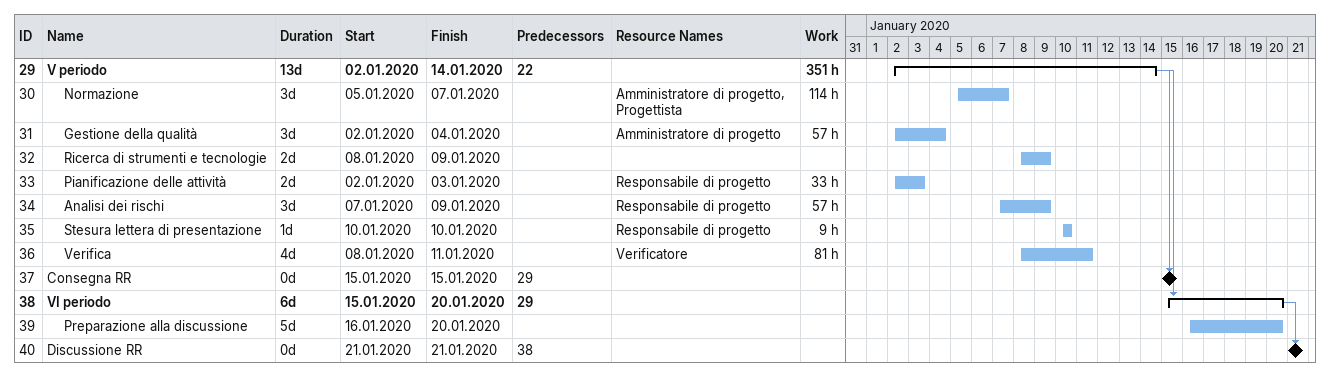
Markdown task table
| ID | Level | Task | Duration | Start | Finish | Predecessors | Resources | Work (h) |
|---|---|---|---|---|---|---|---|---|
| 29 | 1 | **V periodo** | 13d | 2020-01-02 | 2020-01-14 | 22 |  | 351 |
| 30 | 2 | Normazione | 3d | 2020-01-05 | 2020-01-07 |  | Amministratore di progetto, Progettista | 114 |
| 31 | 2 | Gestione della qualità | 3d | 2020-01-02 | 2020-01-04 |  | Amministratore di progetto | 57 |
| 32 | 2 | Ricerca di strumenti e tecnologie | 2d | 2020-01-08 | 2020-01-09 |  |  |  |
| 33 | 2 | Pianificazione delle attività | 2d | 2020-01-02 | 2020-01-03 |  | Responsabile di progetto | 33 |
| 34 | 2 | Analisi dei rischi | 3d | 2020-01-07 | 2020-01-09 |  | Responsabile di progetto | 57 |
| 35 | 2 | Stesura lettera di presentazione | 1d | 2020-01-10 | 2020-01-10 |  | Responsabile di progetto | 9 |
| 36 | 2 | Verifica | 4d | 2020-01-08 | 2020-01-11 |  | Verificatore | 81 |
| 37 | 1 | Consegna RR | 0d | 2020-01-15 | 2020-01-15 | 29 |  |  |
| 38 | 1 | **VI periodo** | 6d | 2020-01-15 | 2020-01-20 | 29 |  |  |
| 39 | 2 | Preparazione alla discussione | 5d | 2020-01-16 | 2020-01-20 |  |  |  |
| 40 | 1 | Discussione RR | 0d | 2020-01-21 | 2020-01-21 | 38 |  |  |
